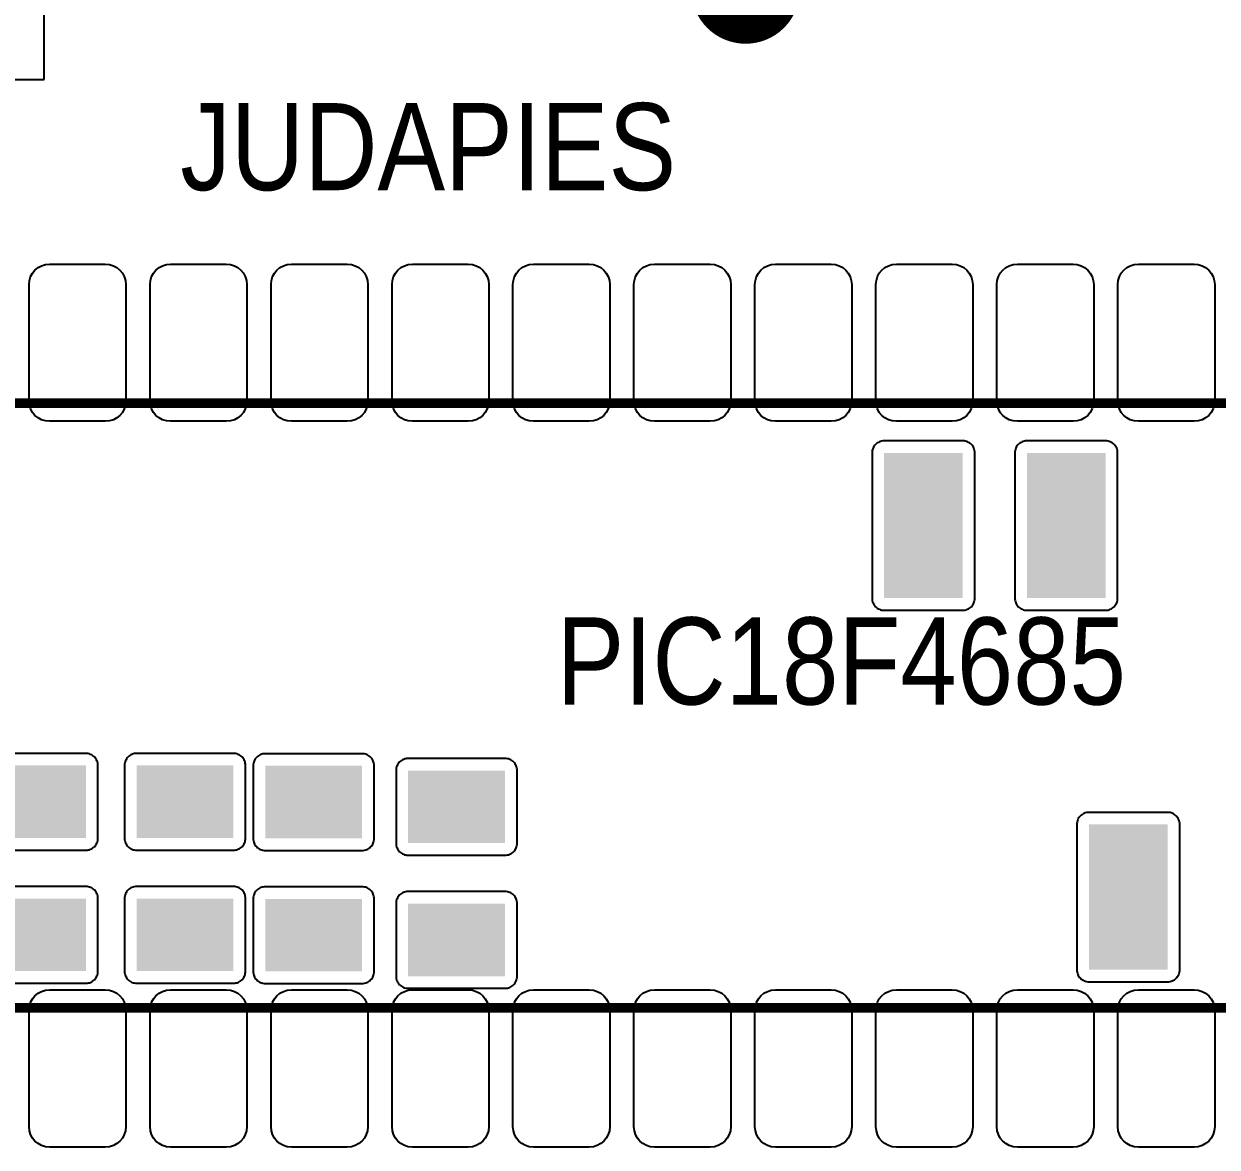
# Model space of a CAD drawing. Header units: inches. Extents: x 18.7 to 39.4, y 4.3 to 20.5.
# Drawn here: x 33.203 to 34.265, y 11.994 to 12.994 of the extents above; entities that cross this region are included whole.
import ezdxf

# ---------------------------------------------------------------- set-up
doc = ezdxf.new("R2010")
doc.units = ezdxf.units.IN
doc.header["$MEASUREMENT"] = 0
doc.styles.get("Standard").update_dxf_attribs({"font": 'arial.ttf'})

# ---------------------------------------------------------------- blocks, each defined once
blk = doc.blocks.new('RPAD')
blk.add_trace([(-0.5, -0.5), (-0.5, 0.5), (0.5, -0.5), (0.5, 0.5)])
blk = doc.blocks.new('EPAD')
at = {"const_width": 0.5}
blk.add_lwpolyline([(-0.25, 0, 1), (0.25, 0, 1)], format="xyb", close=True, dxfattribs=at)
blk = doc.blocks.new('tarjetacontrol3')
for points in [[(49.9752, 39.9688), (49.9752, 42.7893), (49.3741, 42.7893), (49.3741, 39.9688), (49.9752, 39.9688)], [(49.9067, 39.0133), (50.0267, 39.0133), (50.0282, 39.0134), (50.0297, 39.0136), (50.0312, 39.0139), (50.0326, 39.0144), (50.0339, 39.0151), (50.0351, 39.0158), (50.0363, 39.0167), (50.0373, 39.0176), (50.0383, 39.0187), (50.0391, 39.0198), (50.0399, 39.0211), (50.0405, 39.0224), (50.041, 39.0238), (50.0414, 39.0252), (50.0416, 39.0267), (50.0417, 39.0283), (50.0417, 39.1183), (50.0416, 39.1198), (50.0414, 39.1213), (50.041, 39.1228), (50.0405, 39.1242), (50.0399, 39.1255), (50.0391, 39.1267), (50.0383, 39.1279), (50.0373, 39.1289), (50.0363, 39.1299), (50.0351, 39.1308), (50.0339, 39.1315), (50.0326, 39.1321), (50.0312, 39.1326), (50.0297, 39.133), (50.0282, 39.1332), (50.0267, 39.1333), (49.9067, 39.1333)], [(49.9067, 38.8483), (50.0267, 38.8483), (50.0282, 38.8484), (50.0297, 38.8486), (50.0312, 38.8489), (50.0326, 38.8494), (50.0339, 38.8501), (50.0351, 38.8508), (50.0363, 38.8517), (50.0373, 38.8526), (50.0383, 38.8537), (50.0391, 38.8548), (50.0399, 38.8561), (50.0405, 38.8574), (50.041, 38.8588), (50.0414, 38.8602), (50.0416, 38.8617), (50.0417, 38.8633), (50.0417, 38.9533), (50.0416, 38.9548), (50.0414, 38.9563), (50.041, 38.9578), (50.0405, 38.9592), (50.0399, 38.9605), (50.0391, 38.9617), (50.0383, 38.9629), (50.0373, 38.9639), (50.0363, 38.9649), (50.0351, 38.9658), (50.0339, 38.9665), (50.0326, 38.9671), (50.0312, 38.9676), (50.0297, 38.968), (50.0282, 38.9682), (50.0267, 38.9683), (49.9067, 38.9683)]]:
    blk.add_lwpolyline(points)
for points in [[(50.0508, 39.5451), (49.9818, 39.5451), (49.9765, 39.5456), (49.9717, 39.547), (49.9674, 39.5494), (49.9636, 39.5524), (49.9605, 39.5562), (49.9582, 39.5605), (49.9568, 39.5654), (49.9563, 39.5706), (49.9563, 39.7146), (49.9568, 39.7198), (49.9582, 39.7246), (49.9605, 39.7289), (49.9636, 39.7327), (49.9674, 39.7358), (49.9717, 39.7381), (49.9765, 39.7396), (49.9818, 39.7401), (50.0508, 39.7401), (50.056, 39.7396), (50.0608, 39.7381), (50.0651, 39.7358), (50.0689, 39.7327), (50.072, 39.7289), (50.0743, 39.7246), (50.0758, 39.7198), (50.0763, 39.7146), (50.0763, 39.5706), (50.0758, 39.5654), (50.0743, 39.5605), (50.072, 39.5562), (50.0689, 39.5524), (50.0651, 39.5494), (50.0608, 39.547), (50.056, 39.5456), (50.0508, 39.5451)], [(50.2008, 39.5451), (50.1318, 39.5451), (50.1265, 39.5456), (50.1217, 39.547), (50.1174, 39.5494), (50.1136, 39.5524), (50.1105, 39.5562), (50.1082, 39.5605), (50.1068, 39.5654), (50.1063, 39.5706), (50.1063, 39.7146), (50.1068, 39.7198), (50.1082, 39.7246), (50.1105, 39.7289), (50.1136, 39.7327), (50.1174, 39.7358), (50.1217, 39.7381), (50.1265, 39.7396), (50.1318, 39.7401), (50.2008, 39.7401), (50.206, 39.7396), (50.2108, 39.7381), (50.2151, 39.7358), (50.2189, 39.7327), (50.222, 39.7289), (50.2243, 39.7246), (50.2258, 39.7198), (50.2263, 39.7146), (50.2263, 39.5706), (50.2258, 39.5654), (50.2243, 39.5605), (50.222, 39.5562), (50.2189, 39.5524), (50.2151, 39.5494), (50.2108, 39.547), (50.206, 39.5456), (50.2008, 39.5451)], [(50.3508, 39.5451), (50.2818, 39.5451), (50.2765, 39.5456), (50.2717, 39.547), (50.2674, 39.5494), (50.2636, 39.5524), (50.2605, 39.5562), (50.2582, 39.5605), (50.2568, 39.5654), (50.2563, 39.5706), (50.2563, 39.7146), (50.2568, 39.7198), (50.2582, 39.7246), (50.2605, 39.7289), (50.2636, 39.7327), (50.2674, 39.7358), (50.2717, 39.7381), (50.2765, 39.7396), (50.2818, 39.7401), (50.3508, 39.7401), (50.356, 39.7396), (50.3608, 39.7381), (50.3651, 39.7358), (50.3689, 39.7327), (50.372, 39.7289), (50.3743, 39.7246), (50.3758, 39.7198), (50.3763, 39.7146), (50.3763, 39.5706), (50.3758, 39.5654), (50.3743, 39.5605), (50.372, 39.5562), (50.3689, 39.5524), (50.3651, 39.5494), (50.3608, 39.547), (50.356, 39.5456), (50.3508, 39.5451)], [(50.5008, 39.5451), (50.4318, 39.5451), (50.4265, 39.5456), (50.4217, 39.547), (50.4174, 39.5494), (50.4136, 39.5524), (50.4105, 39.5562), (50.4082, 39.5605), (50.4068, 39.5654), (50.4063, 39.5706), (50.4063, 39.7146), (50.4068, 39.7198), (50.4082, 39.7246), (50.4105, 39.7289), (50.4136, 39.7327), (50.4174, 39.7358), (50.4217, 39.7381), (50.4265, 39.7396), (50.4318, 39.7401), (50.5008, 39.7401), (50.506, 39.7396), (50.5108, 39.7381), (50.5151, 39.7358), (50.5189, 39.7327), (50.522, 39.7289), (50.5243, 39.7246), (50.5258, 39.7198), (50.5263, 39.7146), (50.5263, 39.5706), (50.5258, 39.5654), (50.5243, 39.5605), (50.522, 39.5562), (50.5189, 39.5524), (50.5151, 39.5494), (50.5108, 39.547), (50.506, 39.5456), (50.5008, 39.5451)], [(50.6508, 39.5451), (50.5818, 39.5451), (50.5765, 39.5456), (50.5717, 39.547), (50.5674, 39.5494), (50.5636, 39.5524), (50.5605, 39.5562), (50.5582, 39.5605), (50.5568, 39.5654), (50.5563, 39.5706), (50.5563, 39.7146), (50.5568, 39.7198), (50.5582, 39.7246), (50.5605, 39.7289), (50.5636, 39.7327), (50.5674, 39.7358), (50.5717, 39.7381), (50.5765, 39.7396), (50.5818, 39.7401), (50.6508, 39.7401), (50.656, 39.7396), (50.6608, 39.7381), (50.6651, 39.7358), (50.6689, 39.7327), (50.672, 39.7289), (50.6743, 39.7246), (50.6758, 39.7198), (50.6763, 39.7146), (50.6763, 39.5706), (50.6758, 39.5654), (50.6743, 39.5605), (50.672, 39.5562), (50.6689, 39.5524), (50.6651, 39.5494), (50.6608, 39.547), (50.656, 39.5456), (50.6508, 39.5451)], [(50.8008, 39.5451), (50.7318, 39.5451), (50.7265, 39.5456), (50.7217, 39.547), (50.7174, 39.5494), (50.7136, 39.5524), (50.7105, 39.5562), (50.7082, 39.5605), (50.7068, 39.5654), (50.7063, 39.5706), (50.7063, 39.7146), (50.7068, 39.7198), (50.7082, 39.7246), (50.7105, 39.7289), (50.7136, 39.7327), (50.7174, 39.7358), (50.7217, 39.7381), (50.7265, 39.7396), (50.7318, 39.7401), (50.8008, 39.7401), (50.806, 39.7396), (50.8108, 39.7381), (50.8151, 39.7358), (50.8189, 39.7327), (50.822, 39.7289), (50.8243, 39.7246), (50.8258, 39.7198), (50.8263, 39.7146), (50.8263, 39.5706), (50.8258, 39.5654), (50.8243, 39.5605), (50.822, 39.5562), (50.8189, 39.5524), (50.8151, 39.5494), (50.8108, 39.547), (50.806, 39.5456), (50.8008, 39.5451)], [(50.9508, 39.5451), (50.8818, 39.5451), (50.8765, 39.5456), (50.8717, 39.547), (50.8674, 39.5494), (50.8636, 39.5524), (50.8605, 39.5562), (50.8582, 39.5605), (50.8568, 39.5654), (50.8563, 39.5706), (50.8563, 39.7146), (50.8568, 39.7198), (50.8582, 39.7246), (50.8605, 39.7289), (50.8636, 39.7327), (50.8674, 39.7358), (50.8717, 39.7381), (50.8765, 39.7396), (50.8818, 39.7401), (50.9508, 39.7401), (50.956, 39.7396), (50.9608, 39.7381), (50.9651, 39.7358), (50.9689, 39.7327), (50.972, 39.7289), (50.9743, 39.7246), (50.9758, 39.7198), (50.9763, 39.7146), (50.9763, 39.5706), (50.9758, 39.5654), (50.9743, 39.5605), (50.972, 39.5562), (50.9689, 39.5524), (50.9651, 39.5494), (50.9608, 39.547), (50.956, 39.5456), (50.9508, 39.5451)], [(51.1008, 39.5451), (51.0318, 39.5451), (51.0265, 39.5456), (51.0217, 39.547), (51.0174, 39.5494), (51.0136, 39.5524), (51.0105, 39.5562), (51.0082, 39.5605), (51.0068, 39.5654), (51.0063, 39.5706), (51.0063, 39.7146), (51.0068, 39.7198), (51.0082, 39.7246), (51.0105, 39.7289), (51.0136, 39.7327), (51.0174, 39.7358), (51.0217, 39.7381), (51.0265, 39.7396), (51.0318, 39.7401), (51.1008, 39.7401), (51.106, 39.7396), (51.1108, 39.7381), (51.1151, 39.7358), (51.1189, 39.7327), (51.122, 39.7289), (51.1243, 39.7246), (51.1258, 39.7198), (51.1263, 39.7146), (51.1263, 39.5706), (51.1258, 39.5654), (51.1243, 39.5605), (51.122, 39.5562), (51.1189, 39.5524), (51.1151, 39.5494), (51.1108, 39.547), (51.106, 39.5456), (51.1008, 39.5451)], [(51.2508, 39.5451), (51.1818, 39.5451), (51.1765, 39.5456), (51.1717, 39.547), (51.1674, 39.5494), (51.1636, 39.5524), (51.1605, 39.5562), (51.1582, 39.5605), (51.1568, 39.5654), (51.1563, 39.5706), (51.1563, 39.7146), (51.1568, 39.7198), (51.1582, 39.7246), (51.1605, 39.7289), (51.1636, 39.7327), (51.1674, 39.7358), (51.1717, 39.7381), (51.1765, 39.7396), (51.1818, 39.7401), (51.2508, 39.7401), (51.256, 39.7396), (51.2608, 39.7381), (51.2651, 39.7358), (51.2689, 39.7327), (51.272, 39.7289), (51.2743, 39.7246), (51.2758, 39.7198), (51.2763, 39.7146), (51.2763, 39.5706), (51.2758, 39.5654), (51.2743, 39.5605), (51.272, 39.5562), (51.2689, 39.5524), (51.2651, 39.5494), (51.2608, 39.547), (51.256, 39.5456), (51.2508, 39.5451)], [(51.4008, 39.5451), (51.3318, 39.5451), (51.3265, 39.5456), (51.3217, 39.547), (51.3174, 39.5494), (51.3136, 39.5524), (51.3105, 39.5562), (51.3082, 39.5605), (51.3068, 39.5654), (51.3063, 39.5706), (51.3063, 39.7146), (51.3068, 39.7198), (51.3082, 39.7246), (51.3105, 39.7289), (51.3136, 39.7327), (51.3174, 39.7358), (51.3217, 39.7381), (51.3265, 39.7396), (51.3318, 39.7401), (51.4008, 39.7401), (51.406, 39.7396), (51.4108, 39.7381), (51.4151, 39.7358), (51.4189, 39.7327), (51.422, 39.7289), (51.4243, 39.7246), (51.4258, 39.7198), (51.4263, 39.7146), (51.4263, 39.5706), (51.4258, 39.5654), (51.4243, 39.5605), (51.422, 39.5562), (51.4189, 39.5524), (51.4151, 39.5494), (51.4108, 39.547), (51.406, 39.5456), (51.4008, 39.5451)], [(51.114, 39.5208), (51.0165, 39.5208), (51.0149, 39.5207), (51.0134, 39.5205), (51.012, 39.5201), (51.0106, 39.5196), (51.0093, 39.519), (51.008, 39.5183), (51.0069, 39.5174), (51.0058, 39.5165), (51.0049, 39.5154), (51.004, 39.5143), (51.0033, 39.513), (51.0027, 39.5117), (51.0022, 39.5103), (51.0018, 39.5089), (51.0016, 39.5074), (51.0015, 39.5058), (51.0015, 39.3258), (51.0016, 39.3242), (51.0018, 39.3227), (51.0022, 39.3213), (51.0027, 39.3199), (51.0033, 39.3186), (51.004, 39.3173), (51.0049, 39.3162), (51.0058, 39.3151), (51.0069, 39.3142), (51.008, 39.3133), (51.0093, 39.3126), (51.0106, 39.312), (51.012, 39.3115), (51.0134, 39.3111), (51.0149, 39.3109), (51.0165, 39.3108), (51.114, 39.3108), (51.1156, 39.3109), (51.1171, 39.3111), (51.1185, 39.3115), (51.1199, 39.312), (51.1212, 39.3126), (51.1224, 39.3133), (51.1236, 39.3142), (51.1247, 39.3151), (51.1256, 39.3162), (51.1265, 39.3173), (51.1272, 39.3186), (51.1278, 39.3199), (51.1283, 39.3213), (51.1287, 39.3227), (51.1289, 39.3242), (51.129, 39.3258), (51.129, 39.5058), (51.1289, 39.5074), (51.1287, 39.5089), (51.1283, 39.5103), (51.1278, 39.5117), (51.1272, 39.513), (51.1265, 39.5143), (51.1256, 39.5154), (51.1247, 39.5165), (51.1236, 39.5174), (51.1224, 39.5183), (51.1212, 39.519), (51.1199, 39.5196), (51.1185, 39.5201), (51.1171, 39.5205), (51.1156, 39.5207), (51.114, 39.5208)], [(51.291, 39.5208), (51.1935, 39.5208), (51.1919, 39.5207), (51.1904, 39.5205), (51.189, 39.5201), (51.1876, 39.5196), (51.1863, 39.519), (51.185, 39.5183), (51.1839, 39.5174), (51.1828, 39.5165), (51.1819, 39.5154), (51.181, 39.5143), (51.1803, 39.513), (51.1797, 39.5117), (51.1792, 39.5103), (51.1788, 39.5089), (51.1786, 39.5074), (51.1785, 39.5058), (51.1785, 39.3258), (51.1786, 39.3242), (51.1788, 39.3227), (51.1792, 39.3213), (51.1797, 39.3199), (51.1803, 39.3186), (51.181, 39.3173), (51.1819, 39.3162), (51.1828, 39.3151), (51.1839, 39.3142), (51.185, 39.3133), (51.1863, 39.3126), (51.1876, 39.312), (51.189, 39.3115), (51.1904, 39.3111), (51.1919, 39.3109), (51.1935, 39.3108), (51.291, 39.3108), (51.2926, 39.3109), (51.2941, 39.3111), (51.2955, 39.3115), (51.2969, 39.312), (51.2982, 39.3126), (51.2994, 39.3133), (51.3006, 39.3142), (51.3017, 39.3151), (51.3026, 39.3162), (51.3035, 39.3173), (51.3042, 39.3186), (51.3048, 39.3199), (51.3053, 39.3213), (51.3057, 39.3227), (51.3059, 39.3242), (51.306, 39.3258), (51.306, 39.5058), (51.3059, 39.5074), (51.3057, 39.5089), (51.3053, 39.5103), (51.3048, 39.5117), (51.3042, 39.513), (51.3035, 39.5143), (51.3026, 39.5154), (51.3017, 39.5165), (51.3006, 39.5174), (51.2994, 39.5183), (51.2982, 39.519), (51.2969, 39.5196), (51.2955, 39.5201), (51.2941, 39.5205), (51.2926, 39.5207), (51.291, 39.5208)], [(50.0747, 39.1183), (50.0747, 39.0283), (50.0748, 39.0267), (50.075, 39.0252), (50.0754, 39.0238), (50.0759, 39.0224), (50.0765, 39.0211), (50.0772, 39.0198), (50.0781, 39.0187), (50.0791, 39.0176), (50.0801, 39.0167), (50.0813, 39.0158), (50.0825, 39.0151), (50.0838, 39.0144), (50.0852, 39.0139), (50.0867, 39.0136), (50.0882, 39.0134), (50.0897, 39.0133), (50.2097, 39.0133), (50.2113, 39.0134), (50.2128, 39.0136), (50.2142, 39.0139), (50.2156, 39.0144), (50.2169, 39.0151), (50.2182, 39.0158), (50.2193, 39.0167), (50.2204, 39.0176), (50.2214, 39.0187), (50.2222, 39.0198), (50.2229, 39.0211), (50.2236, 39.0224), (50.2241, 39.0238), (50.2244, 39.0252), (50.2247, 39.0267), (50.2247, 39.0283), (50.2247, 39.1183), (50.2247, 39.1198), (50.2244, 39.1213), (50.2241, 39.1228), (50.2236, 39.1242), (50.2229, 39.1255), (50.2222, 39.1267), (50.2214, 39.1279), (50.2204, 39.1289), (50.2193, 39.1299), (50.2182, 39.1308), (50.2169, 39.1315), (50.2156, 39.1321), (50.2142, 39.1326), (50.2128, 39.133), (50.2113, 39.1332), (50.2097, 39.1333), (50.0897, 39.1333), (50.0882, 39.1332), (50.0867, 39.133), (50.0852, 39.1326), (50.0838, 39.1321), (50.0825, 39.1315), (50.0813, 39.1308), (50.0801, 39.1299), (50.0791, 39.1289), (50.0781, 39.1279), (50.0772, 39.1267), (50.0765, 39.1255), (50.0759, 39.1242), (50.0754, 39.1228), (50.075, 39.1213), (50.0748, 39.1198), (50.0747, 39.1183)], [(50.2342, 39.1179), (50.2342, 39.0279), (50.2343, 39.0264), (50.2345, 39.0249), (50.2348, 39.0234), (50.2353, 39.022), (50.236, 39.0207), (50.2367, 39.0195), (50.2376, 39.0183), (50.2385, 39.0173), (50.2396, 39.0163), (50.2407, 39.0154), (50.242, 39.0147), (50.2433, 39.0141), (50.2447, 39.0136), (50.2461, 39.0132), (50.2476, 39.013), (50.2492, 39.0129), (50.3692, 39.0129), (50.3707, 39.013), (50.3722, 39.0132), (50.3737, 39.0136), (50.3751, 39.0141), (50.3764, 39.0147), (50.3776, 39.0154), (50.3788, 39.0163), (50.3798, 39.0173), (50.3808, 39.0183), (50.3817, 39.0195), (50.3824, 39.0207), (50.383, 39.022), (50.3835, 39.0234), (50.3839, 39.0249), (50.3841, 39.0264), (50.3842, 39.0279), (50.3842, 39.1179), (50.3841, 39.1195), (50.3839, 39.121), (50.3835, 39.1224), (50.383, 39.1238), (50.3824, 39.1251), (50.3817, 39.1264), (50.3808, 39.1275), (50.3798, 39.1286), (50.3788, 39.1295), (50.3776, 39.1304), (50.3764, 39.1311), (50.3751, 39.1318), (50.3737, 39.1323), (50.3722, 39.1326), (50.3707, 39.1328), (50.3692, 39.1329), (50.2492, 39.1329), (50.2476, 39.1328), (50.2461, 39.1326), (50.2447, 39.1323), (50.2433, 39.1318), (50.242, 39.1311), (50.2407, 39.1304), (50.2396, 39.1295), (50.2385, 39.1286), (50.2376, 39.1275), (50.2367, 39.1264), (50.236, 39.1251), (50.2353, 39.1238), (50.2348, 39.1224), (50.2345, 39.121), (50.2343, 39.1195), (50.2342, 39.1179)], [(50.4113, 39.112), (50.4113, 39.022), (50.4114, 39.0205), (50.4116, 39.019), (50.412, 39.0175), (50.4125, 39.0161), (50.4131, 39.0148), (50.4139, 39.0136), (50.4147, 39.0124), (50.4157, 39.0114), (50.4167, 39.0104), (50.4179, 39.0095), (50.4191, 39.0088), (50.4204, 39.0082), (50.4218, 39.0077), (50.4233, 39.0073), (50.4248, 39.0071), (50.4263, 39.007), (50.5463, 39.007), (50.5479, 39.0071), (50.5494, 39.0073), (50.5509, 39.0077), (50.5522, 39.0082), (50.5536, 39.0088), (50.5548, 39.0095), (50.5559, 39.0104), (50.557, 39.0114), (50.558, 39.0124), (50.5588, 39.0136), (50.5596, 39.0148), (50.5602, 39.0161), (50.5607, 39.0175), (50.561, 39.019), (50.5613, 39.0205), (50.5613, 39.022), (50.5613, 39.112), (50.5613, 39.1136), (50.561, 39.1151), (50.5607, 39.1165), (50.5602, 39.1179), (50.5596, 39.1192), (50.5588, 39.1205), (50.558, 39.1216), (50.557, 39.1227), (50.5559, 39.1236), (50.5548, 39.1245), (50.5536, 39.1252), (50.5522, 39.1259), (50.5509, 39.1264), (50.5494, 39.1267), (50.5479, 39.1269), (50.5463, 39.127), (50.4263, 39.127), (50.4248, 39.1269), (50.4233, 39.1267), (50.4218, 39.1264), (50.4204, 39.1259), (50.4191, 39.1252), (50.4179, 39.1245), (50.4167, 39.1236), (50.4157, 39.1227), (50.4147, 39.1216), (50.4139, 39.1205), (50.4131, 39.1192), (50.4125, 39.1179), (50.412, 39.1165), (50.4116, 39.1151), (50.4114, 39.1136), (50.4113, 39.112)], [(51.3679, 39.0602), (51.2704, 39.0602), (51.2689, 39.0601), (51.2674, 39.0599), (51.2659, 39.0595), (51.2645, 39.059), (51.2632, 39.0584), (51.262, 39.0576), (51.2608, 39.0568), (51.2598, 39.0558), (51.2588, 39.0548), (51.258, 39.0536), (51.2572, 39.0524), (51.2566, 39.0511), (51.2561, 39.0497), (51.2557, 39.0482), (51.2555, 39.0467), (51.2554, 39.0452), (51.2554, 38.8652), (51.2555, 38.8636), (51.2557, 38.8621), (51.2561, 38.8607), (51.2566, 38.8593), (51.2572, 38.858), (51.258, 38.8567), (51.2588, 38.8556), (51.2598, 38.8545), (51.2608, 38.8535), (51.262, 38.8527), (51.2632, 38.8519), (51.2645, 38.8513), (51.2659, 38.8508), (51.2674, 38.8505), (51.2689, 38.8502), (51.2704, 38.8502), (51.3679, 38.8502), (51.3695, 38.8502), (51.371, 38.8505), (51.3724, 38.8508), (51.3738, 38.8513), (51.3752, 38.8519), (51.3764, 38.8527), (51.3775, 38.8535), (51.3786, 38.8545), (51.3796, 38.8556), (51.3804, 38.8567), (51.3812, 38.858), (51.3818, 38.8593), (51.3823, 38.8607), (51.3826, 38.8621), (51.3829, 38.8636), (51.3829, 38.8652), (51.3829, 39.0452), (51.3829, 39.0467), (51.3826, 39.0482), (51.3823, 39.0497), (51.3818, 39.0511), (51.3812, 39.0524), (51.3804, 39.0536), (51.3796, 39.0548), (51.3786, 39.0558), (51.3775, 39.0568), (51.3764, 39.0576), (51.3752, 39.0584), (51.3738, 39.059), (51.3724, 39.0595), (51.371, 39.0599), (51.3695, 39.0601), (51.3679, 39.0602)], [(50.0747, 38.9533), (50.0747, 38.8633), (50.0748, 38.8617), (50.075, 38.8602), (50.0754, 38.8588), (50.0759, 38.8574), (50.0765, 38.8561), (50.0772, 38.8548), (50.0781, 38.8537), (50.0791, 38.8526), (50.0801, 38.8517), (50.0813, 38.8508), (50.0825, 38.8501), (50.0838, 38.8494), (50.0852, 38.8489), (50.0867, 38.8486), (50.0882, 38.8484), (50.0897, 38.8483), (50.2097, 38.8483), (50.2113, 38.8484), (50.2128, 38.8486), (50.2142, 38.8489), (50.2156, 38.8494), (50.2169, 38.8501), (50.2182, 38.8508), (50.2193, 38.8517), (50.2204, 38.8526), (50.2214, 38.8537), (50.2222, 38.8548), (50.2229, 38.8561), (50.2236, 38.8574), (50.2241, 38.8588), (50.2244, 38.8602), (50.2247, 38.8617), (50.2247, 38.8633), (50.2247, 38.9533), (50.2247, 38.9548), (50.2244, 38.9563), (50.2241, 38.9578), (50.2236, 38.9592), (50.2229, 38.9605), (50.2222, 38.9617), (50.2214, 38.9629), (50.2204, 38.9639), (50.2193, 38.9649), (50.2182, 38.9658), (50.2169, 38.9665), (50.2156, 38.9671), (50.2142, 38.9676), (50.2128, 38.968), (50.2113, 38.9682), (50.2097, 38.9683), (50.0897, 38.9683), (50.0882, 38.9682), (50.0867, 38.968), (50.0852, 38.9676), (50.0838, 38.9671), (50.0825, 38.9665), (50.0813, 38.9658), (50.0801, 38.9649), (50.0791, 38.9639), (50.0781, 38.9629), (50.0772, 38.9617), (50.0765, 38.9605), (50.0759, 38.9592), (50.0754, 38.9578), (50.075, 38.9563), (50.0748, 38.9548), (50.0747, 38.9533)], [(50.2342, 38.9529), (50.2342, 38.8629), (50.2343, 38.8614), (50.2345, 38.8599), (50.2348, 38.8584), (50.2353, 38.857), (50.236, 38.8557), (50.2367, 38.8545), (50.2376, 38.8533), (50.2385, 38.8523), (50.2396, 38.8513), (50.2407, 38.8504), (50.242, 38.8497), (50.2433, 38.8491), (50.2447, 38.8486), (50.2461, 38.8482), (50.2476, 38.848), (50.2492, 38.8479), (50.3692, 38.8479), (50.3707, 38.848), (50.3722, 38.8482), (50.3737, 38.8486), (50.3751, 38.8491), (50.3764, 38.8497), (50.3776, 38.8504), (50.3788, 38.8513), (50.3798, 38.8523), (50.3808, 38.8533), (50.3817, 38.8545), (50.3824, 38.8557), (50.383, 38.857), (50.3835, 38.8584), (50.3839, 38.8599), (50.3841, 38.8614), (50.3842, 38.8629), (50.3842, 38.9529), (50.3841, 38.9545), (50.3839, 38.956), (50.3835, 38.9574), (50.383, 38.9588), (50.3824, 38.9601), (50.3817, 38.9614), (50.3808, 38.9625), (50.3798, 38.9636), (50.3788, 38.9645), (50.3776, 38.9654), (50.3764, 38.9661), (50.3751, 38.9668), (50.3737, 38.9673), (50.3722, 38.9676), (50.3707, 38.9678), (50.3692, 38.9679), (50.2492, 38.9679), (50.2476, 38.9678), (50.2461, 38.9676), (50.2447, 38.9673), (50.2433, 38.9668), (50.242, 38.9661), (50.2407, 38.9654), (50.2396, 38.9645), (50.2385, 38.9636), (50.2376, 38.9625), (50.2367, 38.9614), (50.236, 38.9601), (50.2353, 38.9588), (50.2348, 38.9574), (50.2345, 38.956), (50.2343, 38.9545), (50.2342, 38.9529)], [(50.4113, 38.947), (50.4113, 38.857), (50.4114, 38.8555), (50.4116, 38.854), (50.412, 38.8525), (50.4125, 38.8511), (50.4131, 38.8498), (50.4139, 38.8486), (50.4147, 38.8474), (50.4157, 38.8464), (50.4167, 38.8454), (50.4179, 38.8445), (50.4191, 38.8438), (50.4204, 38.8432), (50.4218, 38.8427), (50.4233, 38.8423), (50.4248, 38.8421), (50.4263, 38.842), (50.5463, 38.842), (50.5479, 38.8421), (50.5494, 38.8423), (50.5509, 38.8427), (50.5522, 38.8432), (50.5536, 38.8438), (50.5548, 38.8445), (50.5559, 38.8454), (50.557, 38.8464), (50.558, 38.8474), (50.5588, 38.8486), (50.5596, 38.8498), (50.5602, 38.8511), (50.5607, 38.8525), (50.561, 38.854), (50.5613, 38.8555), (50.5613, 38.857), (50.5613, 38.947), (50.5613, 38.9486), (50.561, 38.9501), (50.5607, 38.9515), (50.5602, 38.9529), (50.5596, 38.9542), (50.5588, 38.9555), (50.558, 38.9566), (50.557, 38.9577), (50.5559, 38.9586), (50.5548, 38.9595), (50.5536, 38.9602), (50.5522, 38.9609), (50.5509, 38.9614), (50.5494, 38.9617), (50.5479, 38.9619), (50.5463, 38.962), (50.4263, 38.962), (50.4248, 38.9619), (50.4233, 38.9617), (50.4218, 38.9614), (50.4204, 38.9609), (50.4191, 38.9602), (50.4179, 38.9595), (50.4167, 38.9586), (50.4157, 38.9577), (50.4147, 38.9566), (50.4139, 38.9555), (50.4131, 38.9542), (50.4125, 38.9529), (50.412, 38.9515), (50.4116, 38.9501), (50.4114, 38.9486), (50.4113, 38.947)], [(49.9818, 38.8401), (50.0508, 38.8401), (50.056, 38.8396), (50.0608, 38.8381), (50.0651, 38.8358), (50.0689, 38.8327), (50.072, 38.8289), (50.0743, 38.8246), (50.0758, 38.8198), (50.0763, 38.8146), (50.0763, 38.6706), (50.0758, 38.6654), (50.0743, 38.6605), (50.072, 38.6562), (50.0689, 38.6524), (50.0651, 38.6494), (50.0608, 38.647), (50.056, 38.6456), (50.0508, 38.6451), (49.9818, 38.6451), (49.9765, 38.6456), (49.9717, 38.647), (49.9674, 38.6494), (49.9636, 38.6524), (49.9605, 38.6562), (49.9582, 38.6605), (49.9568, 38.6654), (49.9563, 38.6706), (49.9563, 38.8146), (49.9568, 38.8198), (49.9582, 38.8246), (49.9605, 38.8289), (49.9636, 38.8327), (49.9674, 38.8358), (49.9717, 38.8381), (49.9765, 38.8396), (49.9818, 38.8401)], [(50.1318, 38.8401), (50.2008, 38.8401), (50.206, 38.8396), (50.2108, 38.8381), (50.2151, 38.8358), (50.2189, 38.8327), (50.222, 38.8289), (50.2243, 38.8246), (50.2258, 38.8198), (50.2263, 38.8146), (50.2263, 38.6706), (50.2258, 38.6654), (50.2243, 38.6605), (50.222, 38.6562), (50.2189, 38.6524), (50.2151, 38.6494), (50.2108, 38.647), (50.206, 38.6456), (50.2008, 38.6451), (50.1318, 38.6451), (50.1265, 38.6456), (50.1217, 38.647), (50.1174, 38.6494), (50.1136, 38.6524), (50.1105, 38.6562), (50.1082, 38.6605), (50.1068, 38.6654), (50.1063, 38.6706), (50.1063, 38.8146), (50.1068, 38.8198), (50.1082, 38.8246), (50.1105, 38.8289), (50.1136, 38.8327), (50.1174, 38.8358), (50.1217, 38.8381), (50.1265, 38.8396), (50.1318, 38.8401)], [(50.2818, 38.8401), (50.3508, 38.8401), (50.356, 38.8396), (50.3608, 38.8381), (50.3651, 38.8358), (50.3689, 38.8327), (50.372, 38.8289), (50.3743, 38.8246), (50.3758, 38.8198), (50.3763, 38.8146), (50.3763, 38.6706), (50.3758, 38.6654), (50.3743, 38.6605), (50.372, 38.6562), (50.3689, 38.6524), (50.3651, 38.6494), (50.3608, 38.647), (50.356, 38.6456), (50.3508, 38.6451), (50.2818, 38.6451), (50.2765, 38.6456), (50.2717, 38.647), (50.2674, 38.6494), (50.2636, 38.6524), (50.2605, 38.6562), (50.2582, 38.6605), (50.2568, 38.6654), (50.2563, 38.6706), (50.2563, 38.8146), (50.2568, 38.8198), (50.2582, 38.8246), (50.2605, 38.8289), (50.2636, 38.8327), (50.2674, 38.8358), (50.2717, 38.8381), (50.2765, 38.8396), (50.2818, 38.8401)], [(50.4318, 38.8401), (50.5008, 38.8401), (50.506, 38.8396), (50.5108, 38.8381), (50.5151, 38.8358), (50.5189, 38.8327), (50.522, 38.8289), (50.5243, 38.8246), (50.5258, 38.8198), (50.5263, 38.8146), (50.5263, 38.6706), (50.5258, 38.6654), (50.5243, 38.6605), (50.522, 38.6562), (50.5189, 38.6524), (50.5151, 38.6494), (50.5108, 38.647), (50.506, 38.6456), (50.5008, 38.6451), (50.4318, 38.6451), (50.4265, 38.6456), (50.4217, 38.647), (50.4174, 38.6494), (50.4136, 38.6524), (50.4105, 38.6562), (50.4082, 38.6605), (50.4068, 38.6654), (50.4063, 38.6706), (50.4063, 38.8146), (50.4068, 38.8198), (50.4082, 38.8246), (50.4105, 38.8289), (50.4136, 38.8327), (50.4174, 38.8358), (50.4217, 38.8381), (50.4265, 38.8396), (50.4318, 38.8401)], [(50.5818, 38.8401), (50.6508, 38.8401), (50.656, 38.8396), (50.6608, 38.8381), (50.6651, 38.8358), (50.6689, 38.8327), (50.672, 38.8289), (50.6743, 38.8246), (50.6758, 38.8198), (50.6763, 38.8146), (50.6763, 38.6706), (50.6758, 38.6654), (50.6743, 38.6605), (50.672, 38.6562), (50.6689, 38.6524), (50.6651, 38.6494), (50.6608, 38.647), (50.656, 38.6456), (50.6508, 38.6451), (50.5818, 38.6451), (50.5765, 38.6456), (50.5717, 38.647), (50.5674, 38.6494), (50.5636, 38.6524), (50.5605, 38.6562), (50.5582, 38.6605), (50.5568, 38.6654), (50.5563, 38.6706), (50.5563, 38.8146), (50.5568, 38.8198), (50.5582, 38.8246), (50.5605, 38.8289), (50.5636, 38.8327), (50.5674, 38.8358), (50.5717, 38.8381), (50.5765, 38.8396), (50.5818, 38.8401)], [(50.7318, 38.8401), (50.8008, 38.8401), (50.806, 38.8396), (50.8108, 38.8381), (50.8151, 38.8358), (50.8189, 38.8327), (50.822, 38.8289), (50.8243, 38.8246), (50.8258, 38.8198), (50.8263, 38.8146), (50.8263, 38.6706), (50.8258, 38.6654), (50.8243, 38.6605), (50.822, 38.6562), (50.8189, 38.6524), (50.8151, 38.6494), (50.8108, 38.647), (50.806, 38.6456), (50.8008, 38.6451), (50.7318, 38.6451), (50.7265, 38.6456), (50.7217, 38.647), (50.7174, 38.6494), (50.7136, 38.6524), (50.7105, 38.6562), (50.7082, 38.6605), (50.7068, 38.6654), (50.7063, 38.6706), (50.7063, 38.8146), (50.7068, 38.8198), (50.7082, 38.8246), (50.7105, 38.8289), (50.7136, 38.8327), (50.7174, 38.8358), (50.7217, 38.8381), (50.7265, 38.8396), (50.7318, 38.8401)], [(50.8818, 38.8401), (50.9508, 38.8401), (50.956, 38.8396), (50.9608, 38.8381), (50.9651, 38.8358), (50.9689, 38.8327), (50.972, 38.8289), (50.9743, 38.8246), (50.9758, 38.8198), (50.9763, 38.8146), (50.9763, 38.6706), (50.9758, 38.6654), (50.9743, 38.6605), (50.972, 38.6562), (50.9689, 38.6524), (50.9651, 38.6494), (50.9608, 38.647), (50.956, 38.6456), (50.9508, 38.6451), (50.8818, 38.6451), (50.8765, 38.6456), (50.8717, 38.647), (50.8674, 38.6494), (50.8636, 38.6524), (50.8605, 38.6562), (50.8582, 38.6605), (50.8568, 38.6654), (50.8563, 38.6706), (50.8563, 38.8146), (50.8568, 38.8198), (50.8582, 38.8246), (50.8605, 38.8289), (50.8636, 38.8327), (50.8674, 38.8358), (50.8717, 38.8381), (50.8765, 38.8396), (50.8818, 38.8401)], [(51.0318, 38.8401), (51.1008, 38.8401), (51.106, 38.8396), (51.1108, 38.8381), (51.1151, 38.8358), (51.1189, 38.8327), (51.122, 38.8289), (51.1243, 38.8246), (51.1258, 38.8198), (51.1263, 38.8146), (51.1263, 38.6706), (51.1258, 38.6654), (51.1243, 38.6605), (51.122, 38.6562), (51.1189, 38.6524), (51.1151, 38.6494), (51.1108, 38.647), (51.106, 38.6456), (51.1008, 38.6451), (51.0318, 38.6451), (51.0265, 38.6456), (51.0217, 38.647), (51.0174, 38.6494), (51.0136, 38.6524), (51.0105, 38.6562), (51.0082, 38.6605), (51.0068, 38.6654), (51.0063, 38.6706), (51.0063, 38.8146), (51.0068, 38.8198), (51.0082, 38.8246), (51.0105, 38.8289), (51.0136, 38.8327), (51.0174, 38.8358), (51.0217, 38.8381), (51.0265, 38.8396), (51.0318, 38.8401)], [(51.1818, 38.8401), (51.2508, 38.8401), (51.256, 38.8396), (51.2608, 38.8381), (51.2651, 38.8358), (51.2689, 38.8327), (51.272, 38.8289), (51.2743, 38.8246), (51.2758, 38.8198), (51.2763, 38.8146), (51.2763, 38.6706), (51.2758, 38.6654), (51.2743, 38.6605), (51.272, 38.6562), (51.2689, 38.6524), (51.2651, 38.6494), (51.2608, 38.647), (51.256, 38.6456), (51.2508, 38.6451), (51.1818, 38.6451), (51.1765, 38.6456), (51.1717, 38.647), (51.1674, 38.6494), (51.1636, 38.6524), (51.1605, 38.6562), (51.1582, 38.6605), (51.1568, 38.6654), (51.1563, 38.6706), (51.1563, 38.8146), (51.1568, 38.8198), (51.1582, 38.8246), (51.1605, 38.8289), (51.1636, 38.8327), (51.1674, 38.8358), (51.1717, 38.8381), (51.1765, 38.8396), (51.1818, 38.8401)], [(51.3318, 38.8401), (51.4008, 38.8401), (51.406, 38.8396), (51.4108, 38.8381), (51.4151, 38.8358), (51.4189, 38.8327), (51.422, 38.8289), (51.4243, 38.8246), (51.4258, 38.8198), (51.4263, 38.8146), (51.4263, 38.6706), (51.4258, 38.6654), (51.4243, 38.6605), (51.422, 38.6562), (51.4189, 38.6524), (51.4151, 38.6494), (51.4108, 38.647), (51.406, 38.6456), (51.4008, 38.6451), (51.3318, 38.6451), (51.3265, 38.6456), (51.3217, 38.647), (51.3174, 38.6494), (51.3136, 38.6524), (51.3105, 38.6562), (51.3082, 38.6605), (51.3068, 38.6654), (51.3063, 38.6706), (51.3063, 38.8146), (51.3068, 38.8198), (51.3082, 38.8246), (51.3105, 38.8289), (51.3136, 38.8327), (51.3174, 38.8358), (51.3217, 38.8381), (51.3265, 38.8396), (51.3318, 38.8401)]]:
    blk.add_lwpolyline(points, close=True)
at = {"const_width": 0.012}
for points in [[(49.7913, 39.5676), (52.7913, 39.5676)], [(49.7913, 39.5676), (52.7913, 39.5676)], [(49.7913, 39.5676), (52.7913, 39.5676)], [(49.7913, 38.8176), (52.7913, 38.8176)], [(49.7913, 38.8176), (52.7913, 38.8176)], [(49.7913, 38.8176), (52.7913, 38.8176)]]:
    blk.add_lwpolyline(points, dxfattribs=at)
for name, p, xscale, yscale in [('EPAD', (50.8447, 40.0808), 0.135, 0.135), ('RPAD', (51.0652, 39.4158), 0.0975, 0.18), ('RPAD', (51.2422, 39.4158), 0.0975, 0.18), ('RPAD', (51.3192, 38.9552), 0.0975, 0.18)]:
    blk.add_blockref(name, p, dxfattribs=dict(xscale=xscale, yscale=yscale))
at = {"xscale": 0.09, "yscale": 0.12, "rotation": 90}
for p in [(49.9667, 39.0733), (50.1497, 39.0733), (50.3092, 39.0729), (50.4863, 39.067), (49.9667, 38.9083), (50.1497, 38.9083), (50.3092, 38.9079), (50.4863, 38.902)]:
    blk.add_blockref('RPAD', p, dxfattribs=at)
at = {"width": 0.833333}
for s, p in [('JUDAPIES', (50.1438, 39.8317)), ('JUDAPIES', (50.1438, 39.8317)), ('JUDAPIES', (50.1438, 39.8317)), ('PIC18F4685', (50.6104, 39.1939)), ('PIC18F4685', (50.6104, 39.1939)), ('PIC18F4685', (50.6104, 39.1939))]:
    blk.add_text(s, height=0.108, dxfattribs=at).set_placement(p)

msp = doc.modelspace()

# ---------------------------------------------------------------- block references
at = {"xscale": 0.7177824070806114, "yscale": 0.7177824070806114, "zscale": 0.7177824070806114}
msp.add_blockref('tarjetacontrol3', (-2.6499, -15.745), dxfattribs=at)

doc.saveas('drawing.dxf')
